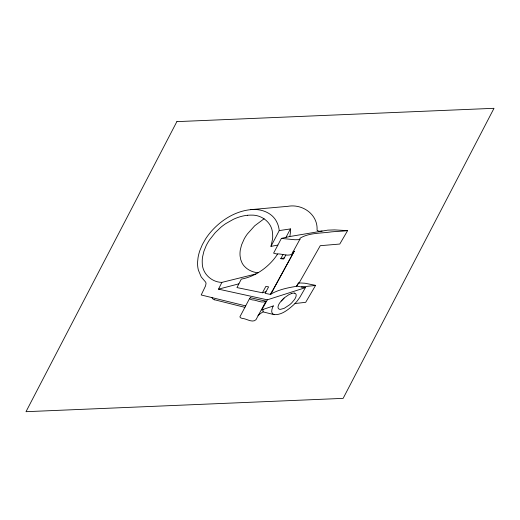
<?xml version="1.0" encoding="UTF-8"?>
<svg xmlns="http://www.w3.org/2000/svg" width="520" height="520" viewBox="0 0 520 520"><rect width="100%" height="100%" fill="white"/><g stroke="black" fill="none" stroke-linecap="round" stroke-linejoin="round"><path stroke-width="0.78" d="M289.998 235.944L290.134 234.273A43.466 23.927 -21.8 0 0 290.466 228.911L279.227 230.6L270.966 246.376L277.849 245.089M262.918 309.887L263.003 309.465M277.57 254.053A59.001 32.474 -21.8 0 1 272.831 260.429C265.401 268.944 255.573 275.574 244.569 278.414A25.448 14.008 -21.8 0 1 241.306 279.097L236.964 287.579L262.418 292.786L265.876 286.37L268.606 286.877L265.115 293.339L270.329 294.405C278.252 289.731 287.476 287.755 296.491 286.338L298.363 283.043L299.111 282.932L320.268 245.694L339.781 244.042L347.594 230.659L342.713 231.127A260.475 143.39 -21.8 0 0 331.331 231.868C321.022 233.461 309.173 232.622 300.092 238.186A2.119 1.163 -21.8 0 0 300.007 238.881A0.878 0.481 -21.8 0 1 299.981 239.161L291.707 254.306C287.17 256.562 281.275 253.351 276.582 253.948L273.605 253.143L281.405 238.375L287.196 237.061A13.904 7.657 -21.8 0 0 289.127 236.672L289.393 236.581M294.95 303.537L305.689 302.315L315.614 285.356L304.941 283.225L300.346 282.978A15.275 8.411 -21.8 0 0 298.74 283.114M270.966 246.376L272.571 238.966A80.834 44.499 -21.8 0 0 272.512 233.109C271.928 222.482 261.697 214.734 251.433 215.124A25.786 14.196 -21.8 0 0 247.39 215.3M257.953 315.744A13.949 7.677 -21.8 0 1 263.107 311.909L274.131 314.639C281.769 315.166 288.334 309.53 293.722 304.766A44.779 24.648 -21.8 0 0 297.057 301.178L299.65 297.661L305.416 287.651L267.325 299.825L218.517 289.153L221.871 282.386L255.964 273.949M286.013 237.269L290.466 228.911M285.903 254.936L283.686 259.025L280.781 258.681L282.958 254.638M266.026 301.204C261.807 303.713 256.392 299.774 252.142 299.865L250.049 299.156L249.659 298.356L239.902 316.823L240.422 317.726L242.242 318.448C246.109 318.325 252.337 323.356 255.97 319.709L266.026 301.204L250.419 297.726M261.365 309.745L261.839 309.861L267.325 299.825M270.329 294.405L272.246 290.894L272.831 290.726L270.913 294.222M294.242 251.206L272.5 290.947L294.249 251.206A5.707 3.139 -21.8 0 0 292.962 251.992M273.26 305.897C272.096 308.139 270.03 313.612 274.131 314.639M296.491 286.338L298.818 282.971M299.981 239.161L298.701 239.661L294.97 239.746L281.392 238.427M315.549 285.454L301.301 286.936M264.115 218.751L254.709 225.784L247.397 233.948A60.743 33.436 -21.8 0 0 244.205 238.933L241.572 244.888L240.318 249.853A68.425 37.668 -21.8 0 0 240.097 256.106L240.754 259.668L242.06 262.958A50.98 28.061 -21.8 0 0 244.023 265.863C247.507 269.958 252.746 272.298 258.05 272.779M261.839 309.861L273.403 305.929M291.61 293.501L288.86 294.697L284.973 297.362A24.401 13.429 -21.8 0 0 282.769 299.293L279.923 302.601A17.342 9.549 -21.8 0 0 278.766 304.525C277.999 305.929 277.277 308.874 279.507 309.276A3.549 1.95 -21.8 0 0 280.404 309.368L284.252 308.315L289.569 304.811A24.941 13.728 -21.8 0 0 291.714 302.874L294.418 299.637A16.861 9.282 -21.8 0 0 295.51 297.758C296.283 296.348 296.81 293.423 294.567 293.15M262.418 292.786L265.986 291.72M218.517 289.153L238.875 283.842M280.781 258.681L284.297 257.894M289.302 236.607L327.802 230.133L334.503 229.899L347.562 230.633M322.108 231.017L319.566 231.231A7.137 3.926 -21.8 0 1 319.195 231.218L317.538 230.769M317.278 230.516L317.128 230.269A3.796 2.093 -21.8 0 1 317.057 230.074C318.032 214.435 302.478 203.632 287.846 206.323L250.517 209.664C234.8 211.315 220.584 220.474 210.47 232.33A71.565 39.397 -21.8 0 0 205.452 239.129L202.352 244.602L199.927 250.38A96.213 52.962 -21.8 0 0 198.036 257.745L197.587 262.074A85.976 47.327 -21.8 0 0 198.38 270.133L201.227 276.959L205.172 281.574A10.088 5.551 -21.8 0 1 206.037 283.465L205.562 285.889L201.201 294.976L245.674 305.89M250.517 209.664C260.702 208.455 272.396 212.485 276.913 222.306A76.941 42.354 -21.8 0 1 279.078 229.353L279.227 230.6M221.871 282.386C211.464 282.243 202.078 273.358 202.254 262.776A82.004 45.143 -21.8 0 1 202.54 257.043L203.879 251.375L206.122 245.804A71.844 39.546 -21.8 0 1 209.508 239.928L215.267 232.615L220.955 227.208A39.995 22.015 -21.8 0 1 225.745 223.633L233.389 219.31A25.681 14.138 -21.8 0 1 247.403 215.267M296.992 286.189L305.416 287.651M214.728 299.812L244.9 307.346M291.616 293.534A4.472 2.464 -21.8 0 1 294.593 293.111M263.211 311.798A7.663 4.219 -21.8 0 1 262.977 309.881M214.689 299.845A9.412 5.181 -21.8 0 1 211.933 297.57M249.626 298.356A1.528 0.839 -21.8 0 1 250.425 297.745M284.083 298.09A18.259 10.049 -21.8 0 1 281.144 301.054M176.865 121.628L26 411.691L343.135 398.372L494 108.309L176.865 121.628"/></g></svg>
